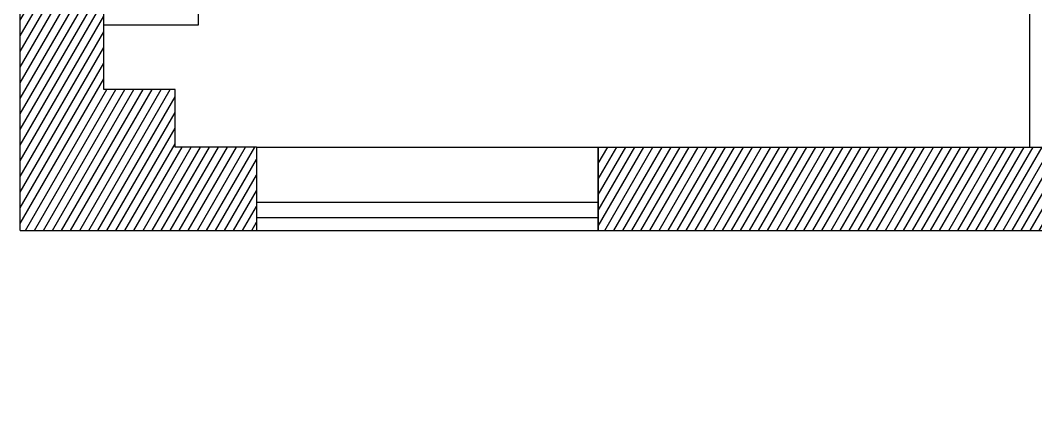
# Model space of a CAD drawing. Header units: millimetres. Extents: x 396 to 52941, y -25197 to 16014.
# Drawn here: x 21377 to 26234, y -25197 to -23309 of the extents above; entities that cross this region are included whole.
import ezdxf

# ---------------------------------------------------------------- set-up
doc = ezdxf.new("R2010")
doc.units = ezdxf.units.MM
doc.header["$MEASUREMENT"] = 0
pattern_1 = [(60, (0, -25457.51), (-32.475953, 18.75), [])]

msp = doc.modelspace()

# ---------------------------------------------------------------- hatches: boundary and pattern name
at = {"true_color": 0x000000, "transparency": 33554653}
h = msp.add_hatch(dxfattribs=at)
h.set_pattern_fill('ANSI31', color=18, scale=300, angle=15)
h.set_pattern_definition(pattern_1)
h.paths.add_polyline_path([(22506.52, -24315.39), (22506.52, -23915.39), (22116.52, -23915.39), (22116.52, -23640.39), (21776.52, -23640.39), (21776.52, -23215.39), (21776.52, -21315.39), (21776.52, -20517.33), (21776.52, -20232.35), (21776.52, -11789.89), (22587.76, -11789.89), (22587.76, -11389.89), (21376.52, -11389.89), (21376.52, -24315.39)])
h = msp.add_hatch(dxfattribs=at)
h.set_pattern_fill('ANSI31', color=18, scale=300, angle=15)
h.set_pattern_definition(pattern_1)
h.paths.add_polyline_path([(31516.17, -23915.39), (31416.17, -23915.39), (24141.02, -23915.39), (24141.02, -24315.39), (32445.39, -24315.39), (33372.24, -25197.28), (34950.01, -23612.83), (34927.85, -23590.67), (34927.85, -23590.67), (34857.84, -23520.66), (34818.05, -23480.86), (34283.22, -24013.37), (33530.04, -24760.93), (33173.67, -24430.09), (33024.96, -24590.27), (32585.87, -24151.62), (31516.17, -24151.62)])

# ---------------------------------------------------------------- linework, layer by layer
for p, q in [((21376.52, -24315.39), (21376.52, -11389.89)), ((26204.97, -23915.39), (26204.97, -19703.54)), ((21776.52, -23357.39), (21776.52, -22782.35)), ((21776.52, -23357.39), (21776.52, -22782.35)), ((22226.52, -22785.34), (22226.52, -23332.35)), ((22226.52, -23332.35), (21776.52, -23332.35)), ((24141.02, -23915.39), (31416.17, -23915.39)), ((21376.52, -24315.39), (22506.52, -24315.39)), ((24141.02, -24315.39), (32445.39, -24315.39))]:
    msp.add_line(p, q)
at = {"color": 7}
for p, q in [((21776.52, -23640.39), (21776.52, -23215.39)), ((22116.52, -23640.39), (21776.52, -23640.39)), ((22116.52, -23915.39), (22116.52, -23640.39)), ((22506.52, -23915.39), (22116.52, -23915.39)), ((22506.52, -23915.39), (22506.52, -24315.39)), ((24141.02, -23915.39), (24141.02, -24315.39))]:
    msp.add_line(p, q, dxfattribs=at)
at = {"color": 152, "true_color": 0x2776bb}
for p, q in [((22506.52, -23915.39), (24141.02, -23915.39)), ((24140.12, -24315.39), (24140.12, -23915.39)), ((22506.52, -24178.79), (24140.12, -24178.79)), ((22506.52, -24253.29), (24140.12, -24253.29)), ((22506.52, -24315.39), (24140.12, -24315.39))]:
    msp.add_line(p, q, dxfattribs=at)

doc.saveas('drawing.dxf')
